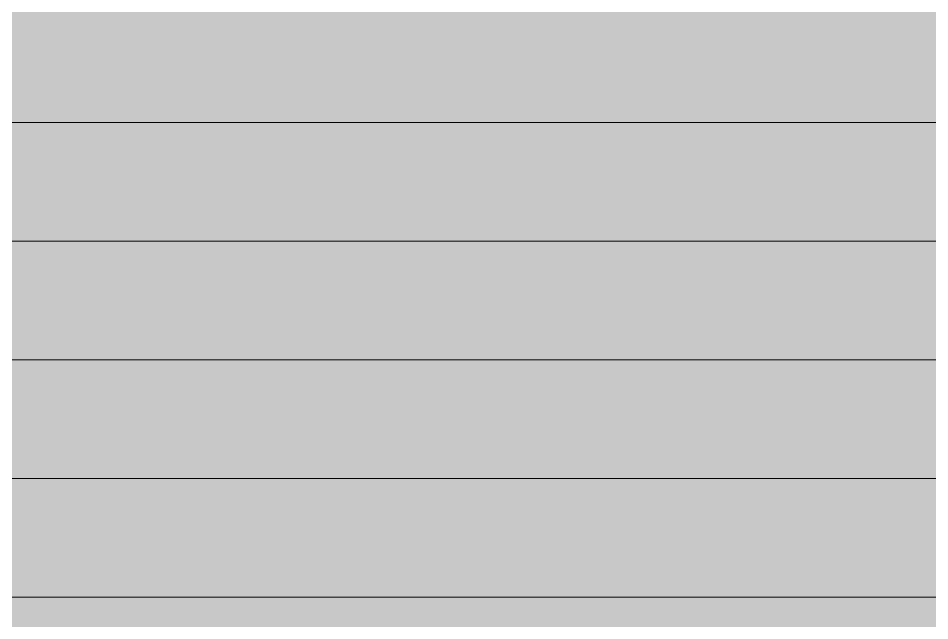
# Model space of a CAD drawing. Header units: millimetres. Extents: x -155050 to -36395, y -2753 to 7638.
# Drawn here: x -45414 to -43492, y -550 to 720 of the extents above; entities that cross this region are included whole.
import ezdxf

# ---------------------------------------------------------------- set-up
doc = ezdxf.new("R2010")
doc.units = ezdxf.units.MM
doc.layers.add('A-DOOR', color=7, linetype='Continuous', lineweight=9)
doc.layers.add('A-DOOR-5', color=7, linetype='Continuous', lineweight=9, true_color=0xf7f7ef)

# ---------------------------------------------------------------- blocks, each defined once
blk = doc.blocks.new('M_Vrata_ výsuvná_ sekční - 3000X4000 MM-840892-Řez 5')
at = {"layer": 'A-DOOR-5'}
blk.add_hatch(color=256, dxfattribs=at).paths.add_polyline_path([(196528.9, -750), (196843.2, -750), (196843.2, -738), (196995.7, -738), (196995.7, 1700), (196988.2, 1700), (196988.2, 2750), (192995.7, 2750), (192995.7, -738), (193133.2, -738), (193133.2, -750), (196145.3, -750)])
at = {"layer": 'A-DOOR'}
for p, q in [((192995.7, 500), (196995.7, 500)), ((192995.7, 250), (196995.7, 250)), ((192995.7, 0), (196995.7, 0)), ((192995.7, -250), (196995.7, -250)), ((192995.7, -500), (196995.7, -500))]:
    blk.add_line(p, q, dxfattribs=at)

msp = doc.modelspace()

# ---------------------------------------------------------------- block references
at = {"layer": 'A-DOOR'}
msp.add_blockref('M_Vrata_ výsuvná_ sekční - 3000X4000 MM-840892-Řez 5', (-240214.2, 0), dxfattribs=at)

doc.saveas('drawing.dxf')
